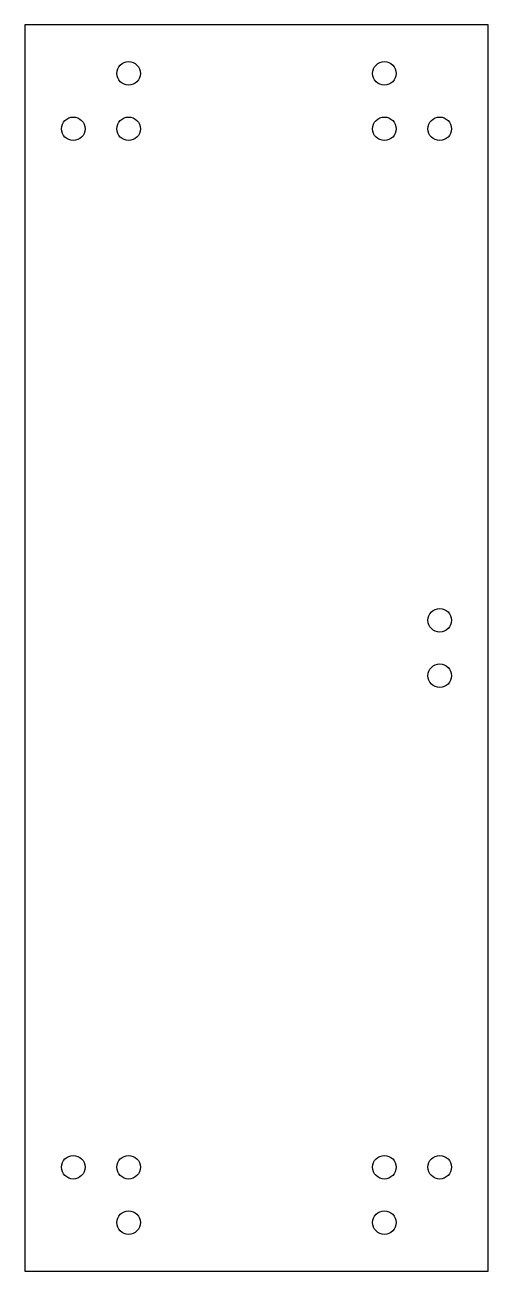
# Model space of a CAD drawing. Extents: x 203 to 270, y 53 to 233.
import ezdxf

# ---------------------------------------------------------------- set-up
doc = ezdxf.new("R2010")
doc.units = 0
doc.layers.add('Extrude329', color=7, linetype='CONTINUOUS')

msp = doc.modelspace()

# ---------------------------------------------------------------- linework, layer by layer
at = {"layer": 'Extrude329'}
for p, q in [((203, 233, 3), (203, 233)), ((203, 233, 3), (203, 53, 3)), ((203, 233), (203, 53)), ((203, 233, 3), (203, 233)), ((270, 233, 3), (203, 233, 3)), ((270, 233), (203, 233)), ((203, 233, 3), (203, 53, 3)), ((270, 233, 3), (203, 233, 3)), ((203, 233), (203, 53)), ((270, 233), (203, 233)), ((270, 233, 3), (270, 233)), ((270, 53, 3), (270, 233, 3)), ((270, 53), (270, 233)), ((270, 233, 3), (270, 233)), ((270, 53, 3), (270, 233, 3)), ((270, 53), (270, 233)), ((218, 224.3, 3), (218, 224.3)), ((218, 224.3, 3), (218, 224.3)), ((255, 224.3, 3), (255, 224.3)), ((255, 224.3, 3), (255, 224.3)), ((210, 216.3, 3), (210, 216.3)), ((210, 216.3, 3), (210, 216.3)), ((218, 216.3, 3), (218, 216.3)), ((218, 216.3, 3), (218, 216.3)), ((255, 216.3, 3), (255, 216.3)), ((255, 216.3, 3), (255, 216.3)), ((263, 216.3, 3), (263, 216.3)), ((263, 216.3, 3), (263, 216.3)), ((263, 145.3, 3), (263, 145.3)), ((263, 145.3, 3), (263, 145.3)), ((263, 137.3, 3), (263, 137.3)), ((263, 137.3, 3), (263, 137.3)), ((210, 66.3, 3), (210, 66.3)), ((210, 66.3, 3), (210, 66.3)), ((218, 66.3, 3), (218, 66.3)), ((218, 66.3, 3), (218, 66.3)), ((255, 66.3, 3), (255, 66.3)), ((255, 66.3, 3), (255, 66.3)), ((263, 66.3, 3), (263, 66.3)), ((263, 66.3, 3), (263, 66.3)), ((218, 58.3, 3), (218, 58.3)), ((218, 58.3, 3), (218, 58.3)), ((255, 58.3, 3), (255, 58.3)), ((255, 58.3, 3), (255, 58.3)), ((203, 53, 3), (203, 53)), ((203, 53, 3), (203, 53)), ((203, 53, 3), (270, 53, 3)), ((203, 53), (270, 53)), ((203, 53, 3), (270, 53, 3)), ((203, 53), (270, 53)), ((270, 53, 3), (270, 53)), ((270, 53, 3), (270, 53))]:
    msp.add_line(p, q, dxfattribs=at)
for centre in [(218, 226), (218, 226), (218, 226), (218, 226), (255, 226), (255, 226), (255, 226), (255, 226), (210, 218), (210, 218), (210, 218), (210, 218), (218, 218), (218, 218), (218, 218), (218, 218), (255, 218), (255, 218), (255, 218), (255, 218), (263, 218), (263, 218), (263, 218), (263, 218), (263, 147), (263, 147), (263, 147), (263, 147), (263, 139), (263, 139), (263, 139), (263, 139), (210, 68), (210, 68), (210, 68), (210, 68), (218, 68), (218, 68), (218, 68), (218, 68), (255, 68), (255, 68), (255, 68), (255, 68), (263, 68), (263, 68), (263, 68), (263, 68), (218, 60), (218, 60), (218, 60), (218, 60), (255, 60), (255, 60), (255, 60), (255, 60)]:
    msp.add_circle(centre, 1.7, dxfattribs=at)

doc.saveas('drawing.dxf')
